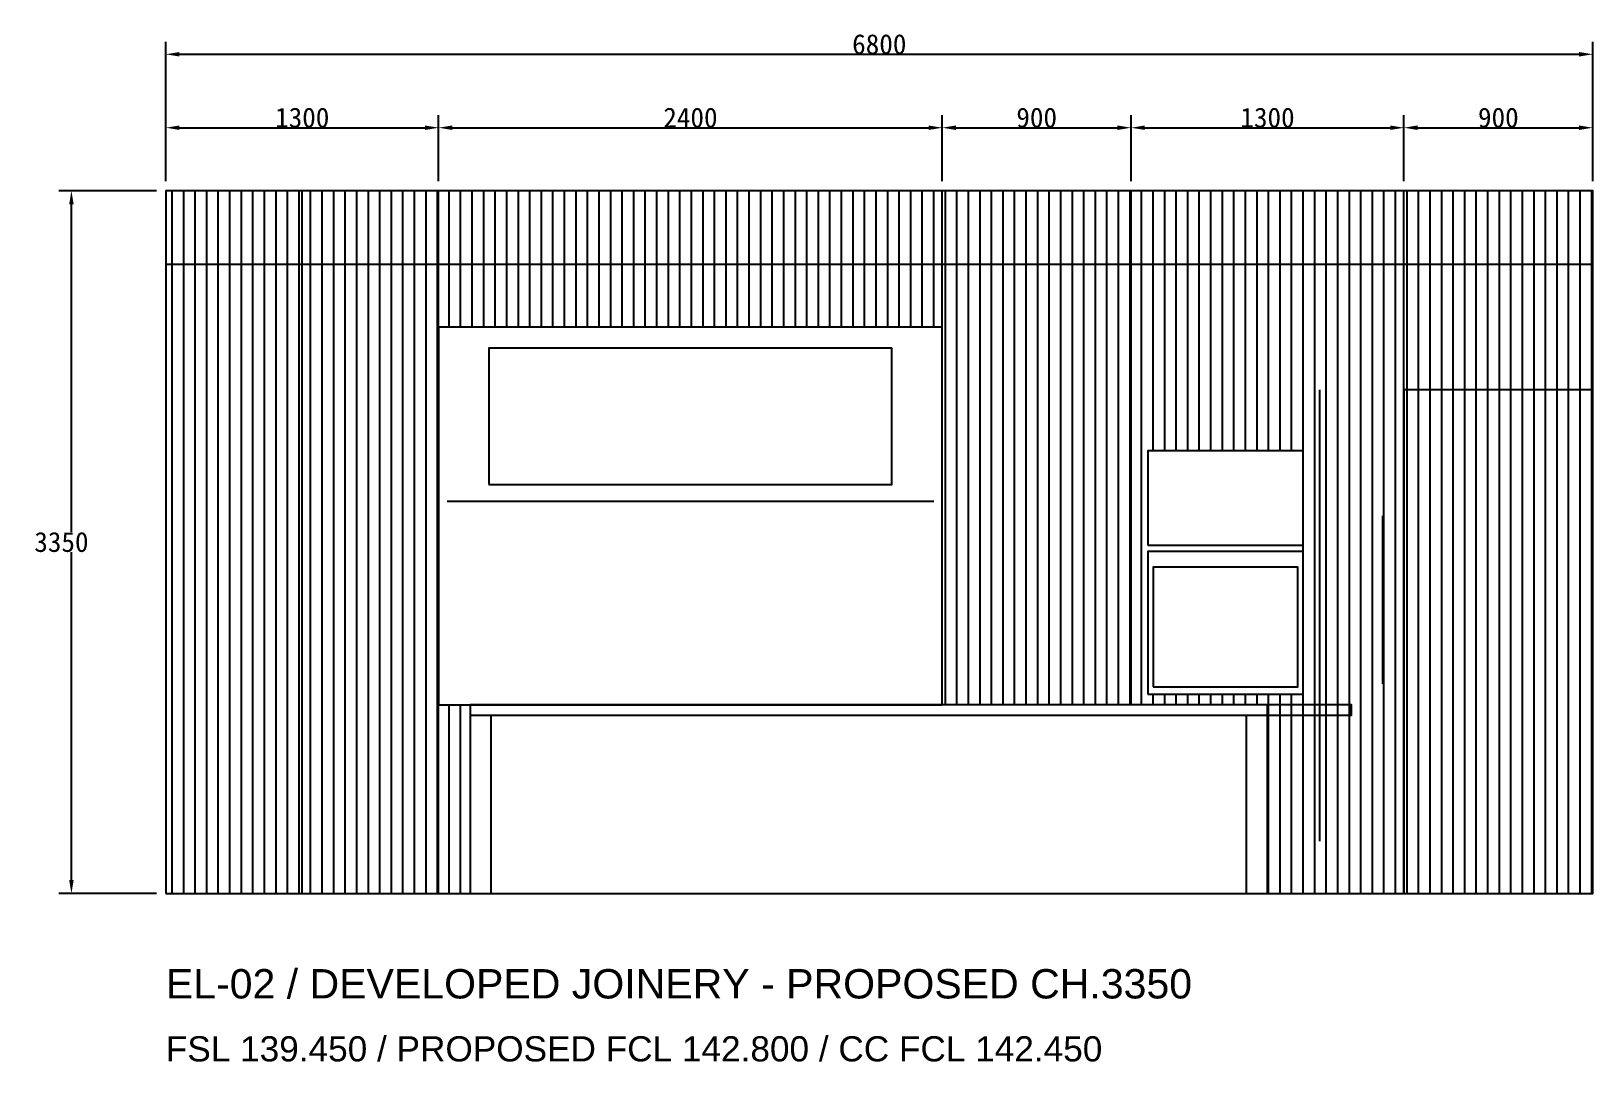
# Model space of a CAD drawing. Header units: millimetres. Extents: x -1971 to 39113, y -25802 to 13528.
# Drawn here: x -641 to 6800, y -25802 to -20890 of the extents above; entities that cross this region are included whole.
import ezdxf

# ---------------------------------------------------------------- set-up
doc = ezdxf.new("R2010")
doc.units = ezdxf.units.MM
for name, color, linetype, lineweight, true_color in [('ID_JOINERY_ELEVATION', 7, 'Continuous', 25, 0x181715), ('ID_LIGHTING_COVE', 7, 'Continuous', 25, 0xb86b1b), ('ID_REVISION_MARKUP', 7, 'Continuous', 25, 0xc83228)]:
    doc.layers.add(name, color=color, linetype=linetype, lineweight=lineweight, true_color=true_color)
doc.styles.add('ID_SANS', font='Arial.ttf')
doc.dimstyles.get("Standard").update_dxf_attribs({"dimtxt": 0.18, "dimasz": 0.18, "dimexe": 0.18, "dimexo": 0.0625, "dimgap": 0.09, "dimtad": 1, "dimtih": 1, "dimtoh": 1, "dimdec": 4, "dimdsep": 46, "dimtxsty": 'Standard', "dimcen": 0.09, "dimazin": 3, "dimtfac": 1, "dimtdec": 4, "dimtmove": 0, "dimatfit": 3, "dimfxl": 1, "dimtolj": 1})

msp = doc.modelspace()

# ---------------------------------------------------------------- linework, layer by layer
at = {"layer": 'ID_JOINERY_ELEVATION'}
for p, q in [((30, -25000), (30, -21650)), ((85, -25000), (85, -21650)), ((140, -25000), (140, -21650)), ((195, -25000), (195, -21650)), ((250, -25000), (250, -21650)), ((305, -25000), (305, -21650)), ((360, -25000), (360, -21650)), ((415, -25000), (415, -21650)), ((470, -25000), (470, -21650)), ((525, -25000), (525, -21650)), ((580, -25000), (580, -21650)), ((635, -25000), (635, -21650)), ((650, -25000), (650, -21650)), ((690, -25000), (690, -21650)), ((745, -25000), (745, -21650)), ((800, -25000), (800, -21650)), ((855, -25000), (855, -21650)), ((910, -25000), (910, -21650)), ((965, -25000), (965, -21650)), ((1020, -25000), (1020, -21650)), ((1075, -25000), (1075, -21650)), ((1130, -25000), (1130, -21650)), ((1185, -25000), (1185, -21650)), ((1240, -25000), (1240, -21650)), ((1295, -25000), (1295, -21650)), ((1300, -25000), (1300, -21650)), ((1350, -22300), (1350, -21650)), ((1405, -22300), (1405, -21650)), ((1460, -22300), (1460, -21650)), ((1515, -22300), (1515, -21650)), ((1570, -22300), (1570, -21650)), ((1625, -22300), (1625, -21650)), ((1680, -22300), (1680, -21650)), ((1735, -22300), (1735, -21650)), ((1790, -22300), (1790, -21650)), ((1845, -22300), (1845, -21650)), ((1900, -22300), (1900, -21650)), ((1955, -22300), (1955, -21650)), ((2010, -22300), (2010, -21650)), ((2065, -22300), (2065, -21650)), ((2120, -22300), (2120, -21650)), ((2175, -22300), (2175, -21650)), ((2230, -22300), (2230, -21650)), ((2285, -22300), (2285, -21650)), ((2340, -22300), (2340, -21650)), ((2395, -22300), (2395, -21650)), ((2450, -22300), (2450, -21650)), ((2505, -22300), (2505, -21650)), ((2560, -22300), (2560, -21650)), ((2615, -22300), (2615, -21650)), ((2670, -22300), (2670, -21650)), ((2725, -22300), (2725, -21650)), ((2780, -22300), (2780, -21650)), ((2835, -22300), (2835, -21650)), ((2890, -22300), (2890, -21650)), ((2945, -22300), (2945, -21650)), ((3000, -22300), (3000, -21650)), ((3055, -22300), (3055, -21650)), ((3110, -22300), (3110, -21650)), ((3165, -22300), (3165, -21650)), ((3220, -22300), (3220, -21650)), ((3275, -22300), (3275, -21650)), ((3330, -22300), (3330, -21650)), ((3385, -22300), (3385, -21650)), ((3440, -22300), (3440, -21650)), ((3495, -22300), (3495, -21650)), ((3550, -22300), (3550, -21650)), ((3605, -22300), (3605, -21650)), ((3660, -22300), (3660, -21650)), ((3700, -24100), (3700, -21650)), ((3715, -24100), (3715, -21650)), ((3770, -24100), (3770, -21650)), ((3825, -24100), (3825, -21650)), ((3880, -24100), (3880, -21650)), ((3935, -24100), (3935, -21650)), ((3990, -24100), (3990, -21650)), ((4045, -24100), (4045, -21650)), ((4100, -24100), (4100, -21650)), ((4155, -24100), (4155, -21650)), ((4210, -24100), (4210, -21650)), ((4265, -24100), (4265, -21650)), ((4320, -24100), (4320, -21650)), ((4375, -24100), (4375, -21650)), ((4430, -24100), (4430, -21650)), ((4485, -24100), (4485, -21650)), ((4540, -24100), (4540, -21650)), ((4595, -24100), (4595, -21650)), ((4600, -24100), (4600, -21650)), ((4650, -24100), (4650, -21650)), ((4705, -22890), (4705, -21650)), ((4760, -22890), (4760, -21650)), ((4815, -22890), (4815, -21650)), ((4870, -22890), (4870, -21650)), ((4925, -22890), (4925, -21650)), ((4980, -22890), (4980, -21650)), ((5035, -22890), (5035, -21650)), ((5090, -22890), (5090, -21650)), ((5145, -22890), (5145, -21650)), ((5200, -22890), (5200, -21650)), ((5255, -22890), (5255, -21650)), ((5310, -22890), (5310, -21650)), ((5365, -22890), (5365, -21650)), ((5420, -25000), (5420, -21650)), ((5475, -25000), (5475, -21650)), ((5530, -25000), (5530, -21650)), ((5585, -25000), (5585, -21650)), ((5640, -25000), (5640, -21650)), ((5695, -25000), (5695, -21650)), ((5750, -25000), (5750, -21650)), ((5805, -25000), (5805, -21650)), ((5860, -25000), (5860, -21650)), ((5900, -25000), (5900, -21650)), ((5915, -25000), (5915, -21650)), ((5970, -25000), (5970, -21650)), ((6025, -25000), (6025, -21650)), ((6080, -25000), (6080, -21650)), ((6135, -25000), (6135, -21650)), ((6190, -25000), (6190, -21650)), ((6245, -25000), (6245, -21650)), ((6300, -25000), (6300, -21650)), ((6355, -25000), (6355, -21650)), ((6410, -25000), (6410, -21650)), ((6465, -25000), (6465, -21650)), ((6520, -25000), (6520, -21650)), ((6575, -25000), (6575, -21650)), ((6630, -25000), (6630, -21650)), ((6685, -25000), (6685, -21650)), ((6740, -25000), (6740, -21650)), ((6795, -25000), (6795, -21650)), ((5500, -24750), (5500, -22600)), ((5800, -24000), (5800, -23200)), ((1350, -25000), (1350, -24100)), ((1405, -25000), (1405, -24100)), ((4705, -24100), (4705, -24050)), ((4760, -24100), (4760, -24050)), ((4815, -24100), (4815, -24050)), ((4870, -24100), (4870, -24050)), ((4925, -24100), (4925, -24050)), ((4980, -24100), (4980, -24050)), ((5035, -24100), (5035, -24050)), ((5090, -24100), (5090, -24050)), ((5145, -24100), (5145, -24050)), ((5200, -24100), (5200, -24050)), ((5255, -25000), (5255, -24050)), ((5310, -25000), (5310, -24050)), ((5365, -25000), (5365, -24050)), ((1550, -25000), (1550, -24150)), ((5150, -25000), (5150, -24150))]:
    msp.add_line(p, q, dxfattribs=at)
for points in [[(0, -25000), (6800, -25000), (6800, -21650), (0, -21650)], [(1300, -24100), (3700, -24100), (3700, -22300), (1300, -22300)], [(1540, -23050), (3460, -23050), (3460, -22400), (1540, -22400)], [(5900, -25000), (6800, -25000), (6800, -22600), (5900, -22600)], [(4680, -23340), (5420, -23340), (5420, -22890), (4680, -22890)], [(4680, -24050), (5420, -24050), (5420, -23370), (4680, -23370)], [(4705, -24015), (5395, -24015), (5395, -23445), (4705, -23445)], [(1450, -25000), (5250, -25000), (5250, -24100), (1450, -24100)], [(1450, -24150), (5250, -24150), (5250, -24100), (1450, -24100)], [(5250, -24150), (5650, -24150), (5650, -24100), (5250, -24100)]]:
    msp.add_lwpolyline(points, close=True, dxfattribs=at)
at = {"layer": 'ID_LIGHTING_COVE'}
msp.add_line((1340, -23130), (3660, -23130), dxfattribs=at)
at = {"layer": 'ID_REVISION_MARKUP'}
msp.add_line((0, -22000), (6800, -22000), dxfattribs=at)

# ---------------------------------------------------------------- texts
at = {"layer": 'ID_REVISION_MARKUP', "style": 'ID_SANS'}
for s, height, p in [('EL-02 / DEVELOPED JOINERY - PROPOSED CH.3350', 140, (0, -25500)), ('FSL 139.450 / PROPOSED FCL 142.800 / CC FCL 142.450', 120, (0, -25800))]:
    msp.add_text(s, height=height, dxfattribs=at).set_placement(p)

# ---------------------------------------------------------------- dimensions: what is measured, and where the dimension line sits
at = {"layer": 'ID_REVISION_MARKUP'}
for base, p1, p2 in [((0, -21000), (0, -21650), (6800, -21650)), ((0, -21350), (0, -21650), (1300, -21650)), ((1300, -21350), (1300, -21650), (3700, -21650)), ((3700, -21350), (3700, -21650), (4600, -21650)), ((4600, -21350), (4600, -21650), (5900, -21650)), ((5900, -21350), (5900, -21650), (6800, -21650))]:
    msp.add_linear_dim(base=base, p1=p1, p2=p2, dimstyle='Standard', override={"dimtxt": 95, "dimasz": 65, "dimexe": 60, "dimexo": 45, "dimtad": 1, "dimdec": 0, "dimclrd": 7, "dimclre": 7, "dimclrt": 7}, dxfattribs=at).render()
msp.add_linear_dim(base=(-450, -25000), p1=(0, -25000), p2=(0, -21650), angle=90, dimstyle='Standard', override={"dimtxt": 95, "dimasz": 65, "dimexe": 60, "dimexo": 45, "dimtad": 1, "dimdec": 0, "dimclrd": 7, "dimclre": 7, "dimclrt": 7}, dxfattribs=at).render()

doc.saveas('drawing.dxf')
